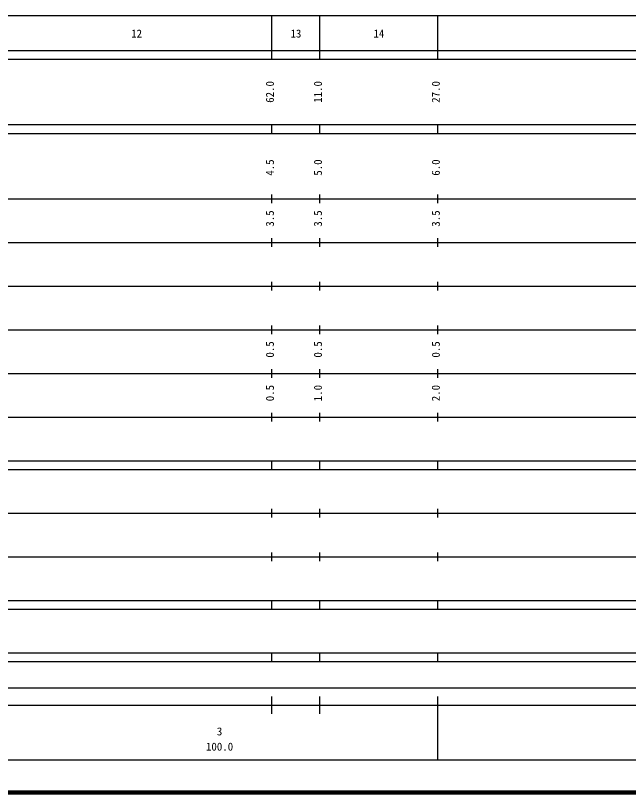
# Model space of a CAD drawing. Units: millimetres on the paper, enlarged 1000 times. Extents: x 40000 to 680000, y 20000 to 380000.
# Drawn here: x 271264 to 411668, y 20000 to 198000 of the extents above; entities that cross this region are included whole.
import ezdxf
from ezdxf.enums import TextEntityAlignment as Align

# ---------------------------------------------------------------- set-up
doc = ezdxf.new("R2010")
doc.units = ezdxf.units.MM
doc.header["$LTSCALE"] = 1000
doc.layers.add('M-TTL', color=2, linetype='Continuous', lineweight=140)
doc.layers.add('M-TTL-BAND', color=7, linetype='Continuous', lineweight=25)
doc.styles.add('ＭＳ ゴシック', font='')
doc.styles.get('ＭＳ ゴシック').set_extended_font_data('MS Gothic')

msp = doc.modelspace()

# ---------------------------------------------------------------- linework, layer by layer
at = {"layer": 'M-TTL'}
msp.add_line((40000, 20000), (680000, 20000), dxfattribs=at)
at = {"layer": 'M-TTL-BAND'}
for p, q in [((68000, 198000), (579000, 198000)), ((330000, 188000), (330000, 198000)), ((341000, 188000), (341000, 198000)), ((368000, 188000), (368000, 198000)), ((40000, 190000), (579000, 190000)), ((40000, 188000), (579000, 188000)), ((40000, 173000), (579000, 173000)), ((330000, 171000), (330000, 173000)), ((341000, 171000), (341000, 173000)), ((368000, 171000), (368000, 173000)), ((40000, 171000), (579000, 171000)), ((330000, 155000), (330000, 157000)), ((341000, 155000), (341000, 157000)), ((368000, 155000), (368000, 157000)), ((40000, 156000), (579000, 156000)), ((46000, 146000), (579000, 146000)), ((330000, 145000), (330000, 147000)), ((341000, 145000), (341000, 147000)), ((368000, 145000), (368000, 147000)), ((52000, 136000), (579000, 136000)), ((330000, 135000), (330000, 137000)), ((341000, 135000), (341000, 137000)), ((368000, 135000), (368000, 137000)), ((330000, 125000), (330000, 127000)), ((341000, 125000), (341000, 127000)), ((368000, 125000), (368000, 127000)), ((46000, 126000), (579000, 126000)), ((52000, 116000), (579000, 116000)), ((330000, 115000), (330000, 117000)), ((341000, 115000), (341000, 117000)), ((368000, 115000), (368000, 117000)), ((330000, 105000), (330000, 107000)), ((341000, 105000), (341000, 107000)), ((368000, 105000), (368000, 107000)), ((46000, 106000), (579000, 106000)), ((40000, 96000), (579000, 96000)), ((330000, 94000), (330000, 96000)), ((341000, 94000), (341000, 96000)), ((368000, 94000), (368000, 96000)), ((40000, 94000), (579000, 94000)), ((49000, 84000), (579000, 84000)), ((330000, 83000), (330000, 85000)), ((341000, 83000), (341000, 85000)), ((368000, 83000), (368000, 85000)), ((330000, 73000), (330000, 75000)), ((341000, 73000), (341000, 75000)), ((368000, 73000), (368000, 75000)), ((40000, 74000), (579000, 74000)), ((40000, 64000), (579000, 64000)), ((330000, 62000), (330000, 64000)), ((341000, 62000), (341000, 64000)), ((368000, 62000), (368000, 64000)), ((40000, 62000), (579000, 62000)), ((40000, 52000), (579000, 52000)), ((330000, 50000), (330000, 52000)), ((341000, 50000), (341000, 52000)), ((368000, 50000), (368000, 52000)), ((40000, 50000), (579000, 50000)), ((71000, 44000), (566000, 44000)), ((330000, 38000), (330000, 42000)), ((341000, 38000), (341000, 42000)), ((368000, 27500), (368000, 42000)), ((40000, 40000), (579000, 40000)), ((68000, 27500), (579000, 27500))]:
    msp.add_line(p, q, dxfattribs=at)

# ---------------------------------------------------------------- texts
at = {"layer": 'M-TTL-BAND', "style": 'ＭＳ ゴシック'}
for s, p in [('12', (299000, 192405)), ('13', (335500, 192405)), ('14', (354500, 192405)), ('3', (318000, 32523)), ('100.0', (318000, 29033))]:
    msp.add_text(s, height=1833, dxfattribs=at).set_placement(p, align=Align.BOTTOM_CENTER)
for s, p in [('62.0', (331000, 180500)), ('11.0', (342000, 180500)), ('27.0', (369000, 180500)), ('4.5', (331000, 163174)), ('5.0', (342000, 163174)), ('6.0', (369000, 163174)), ('3.5', (331000, 151500)), ('3.5', (342000, 151500)), ('3.5', (369000, 151500)), ('0.5', (331000, 121500)), ('0.5', (342000, 121500)), ('0.5', (369000, 121500)), ('0.5', (331000, 111500)), ('1.0', (342000, 111500)), ('2.0', (369000, 111500))]:
    msp.add_text(s, height=1833, rotation=90, dxfattribs=at).set_placement(p, align=Align.BOTTOM_CENTER)

doc.saveas('drawing.dxf')
